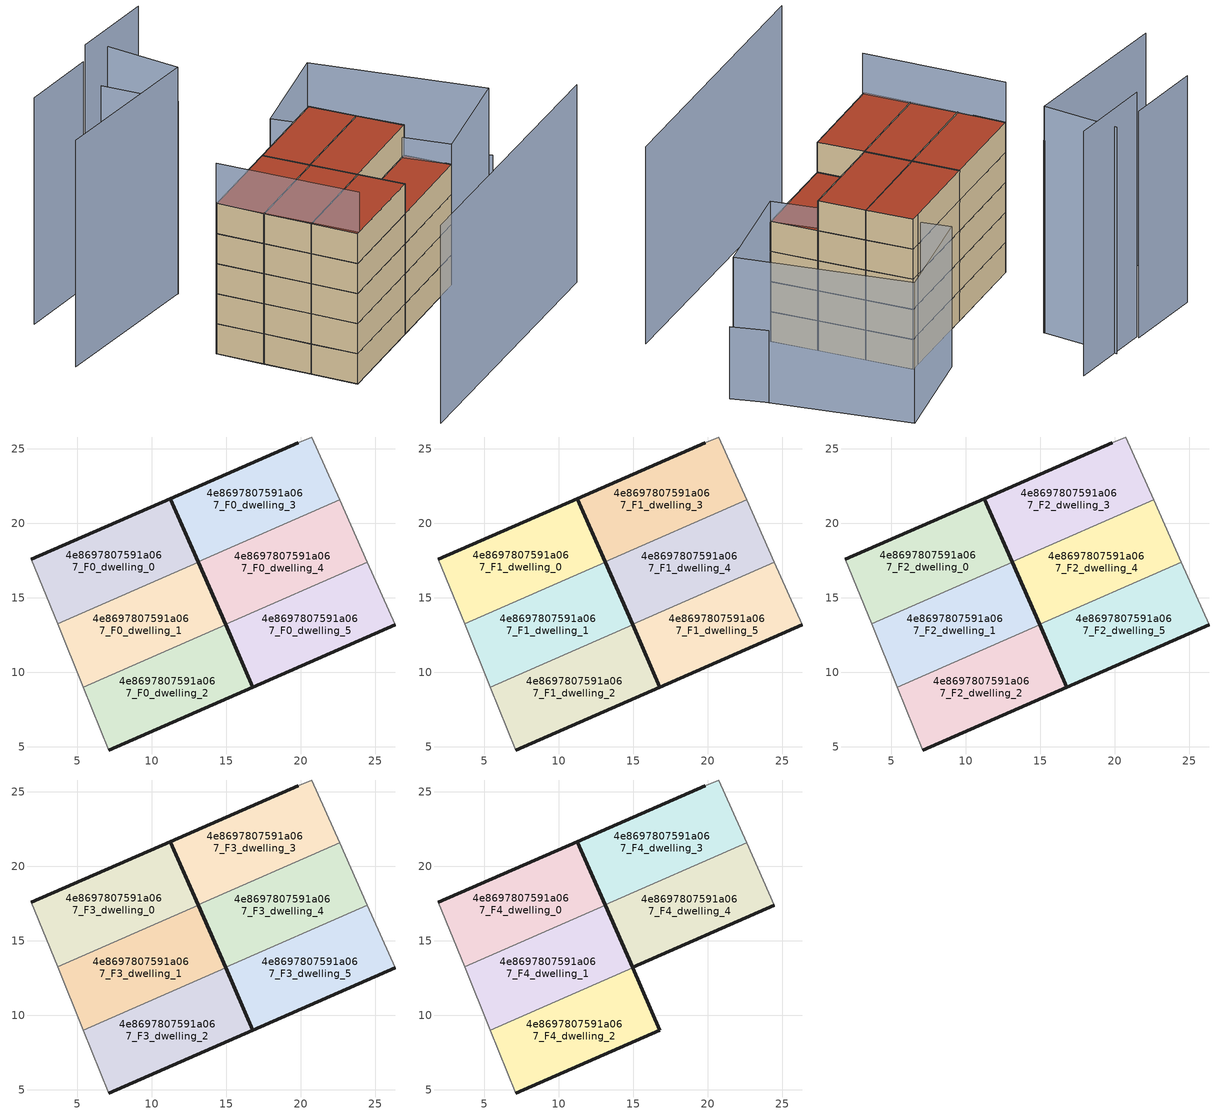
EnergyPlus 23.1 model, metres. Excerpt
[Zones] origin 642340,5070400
4e8697807591a067_F0_dwelling_0
 floor ground (EU_floor_Construction): 13.11,17.39 11.25,21.65 1.91,17.58 3.67,13.26 z0
 wall outside (EU_wall_Construction): 1.91,17.58 11.25,21.65 13.11,17.39 z0:3
 wall to 4e8697807591a067_F0_dwelling_1 (EU_wall_Construction): 13.11,17.39 3.67,13.26 z0:3
 wall adiabatic (EU_wall_Construction): 3.67,13.26 1.91,17.58 z0:3
4e8697807591a067_F0_dwelling_1
 floor ground (EU_floor_Construction): 14.96,13.17 13.11,17.39 3.67,13.26 5.4,8.99 z0
 wall outside (EU_wall_Construction): 13.11,17.39 14.96,13.17 z0:3
 wall to 4e8697807591a067_F0_dwelling_2 (EU_wall_Construction): 14.96,13.17 5.4,8.99 z0:3
 wall adiabatic (EU_wall_Construction): 5.4,8.99 3.67,13.26 z0:3
4e8697807591a067_F0_dwelling_2
 floor ground (EU_floor_Construction): 16.78,9 14.96,13.17 5.4,8.99 7.11,4.77 z0
 wall outside (EU_wall_Construction): 14.96,13.17 16.78,9 7.11,4.77 z0:3
 wall adiabatic (EU_wall_Construction): 7.11,4.77 5.4,8.99 z0:3
4e8697807591a067_F0_dwelling_3
 floor ground (EU_floor_Construction): 22.6,21.57 20.73,25.78 19.83,25.38 11.25,21.65 13.1,17.42 z0
 wall outside (EU_wall_Construction): 13.1,17.42 11.25,21.65 19.83,25.38 z0:3
 wall adiabatic (EU_wall_Construction): 19.83,25.38 20.73,25.78 22.6,21.57 z0:3
 wall to 4e8697807591a067_F0_dwelling_4 (EU_wall_Construction): 22.6,21.57 13.1,17.42 z0:3
4e8697807591a067_F0_dwelling_4
 floor ground (EU_floor_Construction): 24.46,17.37 22.6,21.57 13.1,17.42 14.94,13.2 z0
 wall outside (EU_wall_Construction): 14.94,13.2 13.1,17.42 z0:3
 wall adiabatic (EU_wall_Construction): 22.6,21.57 24.46,17.37 z0:3
 wall to 4e8697807591a067_F0_dwelling_5 (EU_wall_Construction): 24.46,17.37 14.94,13.2 z0:3
4e8697807591a067_F0_dwelling_5
 floor ground (EU_floor_Construction): 26.33,13.17 24.46,17.37 14.94,13.2 16.78,9 z0
 wall outside (EU_wall_Construction): 26.33,13.17 16.78,9 14.94,13.2 z0:3
 wall adiabatic (EU_wall_Construction): 24.46,17.37 26.33,13.17 z0:3
4e8697807591a067_F1_dwelling_0
 floor to 4e8697807591a067_F0_dwelling_0 (EU_floor_Construction): 13.11,17.39 11.25,21.65 1.91,17.58 3.67,13.26 z3
 wall outside (EU_wall_Construction): 1.91,17.58 11.25,21.65 13.11,17.39 z3:6
 wall to 4e8697807591a067_F1_dwelling_1 (EU_wall_Construction): 13.11,17.39 3.67,13.26 z3:6
 wall adiabatic (EU_wall_Construction): 3.67,13.26 1.91,17.58 z3:6
4e8697807591a067_F1_dwelling_1
 floor to 4e8697807591a067_F0_dwelling_1 (EU_floor_Construction): 14.96,13.17 13.11,17.39 3.67,13.26 5.4,8.99 z3
 wall outside (EU_wall_Construction): 13.11,17.39 14.96,13.17 z3:6
 wall to 4e8697807591a067_F1_dwelling_2 (EU_wall_Construction): 14.96,13.17 5.4,8.99 z3:6
 wall adiabatic (EU_wall_Construction): 5.4,8.99 3.67,13.26 z3:6
4e8697807591a067_F1_dwelling_2
 floor to 4e8697807591a067_F0_dwelling_2 (EU_floor_Construction): 16.78,9 14.96,13.17 5.4,8.99 7.11,4.77 z3
 wall outside (EU_wall_Construction): 14.96,13.17 16.78,9 7.11,4.77 z3:6
 wall adiabatic (EU_wall_Construction): 7.11,4.77 5.4,8.99 z3:6
4e8697807591a067_F1_dwelling_3
 floor to 4e8697807591a067_F0_dwelling_3 (EU_floor_Construction): 22.6,21.57 20.73,25.78 19.83,25.38 11.25,21.65 13.1,17.42 z3
 wall outside (EU_wall_Construction): 13.1,17.42 11.25,21.65 19.83,25.38 z3:6
 wall adiabatic (EU_wall_Construction): 19.83,25.38 20.73,25.78 22.6,21.57 z3:6
 wall to 4e8697807591a067_F1_dwelling_4 (EU_wall_Construction): 22.6,21.57 13.1,17.42 z3:6
4e8697807591a067_F1_dwelling_4
 floor to 4e8697807591a067_F0_dwelling_4 (EU_floor_Construction): 24.46,17.37 22.6,21.57 13.1,17.42 14.94,13.2 z3
 wall outside (EU_wall_Construction): 14.94,13.2 13.1,17.42 z3:6
 wall adiabatic (EU_wall_Construction): 22.6,21.57 24.46,17.37 z3:6
 wall to 4e8697807591a067_F1_dwelling_5 (EU_wall_Construction): 24.46,17.37 14.94,13.2 z3:6
4e8697807591a067_F1_dwelling_5
 floor to 4e8697807591a067_F0_dwelling_5 (EU_floor_Construction): 26.33,13.17 24.46,17.37 14.94,13.2 16.78,9 z3
 wall outside (EU_wall_Construction): 26.33,13.17 16.78,9 14.94,13.2 z3:6
 wall adiabatic (EU_wall_Construction): 24.46,17.37 26.33,13.17 z3:6
4e8697807591a067_F2_dwelling_0
 floor to 4e8697807591a067_F1_dwelling_0 (EU_floor_Construction): 13.11,17.39 11.25,21.65 1.91,17.58 3.67,13.26 z6
 wall outside (EU_wall_Construction): 1.91,17.58 11.25,21.65 13.11,17.39 z6:9
 wall to 4e8697807591a067_F2_dwelling_1 (EU_wall_Construction): 13.11,17.39 3.67,13.26 z6:9
 wall adiabatic (EU_wall_Construction): 3.67,13.26 1.91,17.58 z6:9
4e8697807591a067_F2_dwelling_1
 floor to 4e8697807591a067_F1_dwelling_1 (EU_floor_Construction): 14.96,13.17 13.11,17.39 3.67,13.26 5.4,8.99 z6
 wall outside (EU_wall_Construction): 13.11,17.39 14.96,13.17 z6:9
 wall to 4e8697807591a067_F2_dwelling_2 (EU_wall_Construction): 14.96,13.17 5.4,8.99 z6:9
 wall adiabatic (EU_wall_Construction): 5.4,8.99 3.67,13.26 z6:9
4e8697807591a067_F2_dwelling_2
 floor to 4e8697807591a067_F1_dwelling_2 (EU_floor_Construction): 16.78,9 14.96,13.17 5.4,8.99 7.11,4.77 z6
 wall outside (EU_wall_Construction): 14.96,13.17 16.78,9 7.11,4.77 z6:9
 wall adiabatic (EU_wall_Construction): 7.11,4.77 5.4,8.99 z6:9
4e8697807591a067_F2_dwelling_3
 floor to 4e8697807591a067_F1_dwelling_3 (EU_floor_Construction): 22.6,21.57 20.73,25.78 19.83,25.38 11.25,21.65 13.1,17.42 z6
 wall outside (EU_wall_Construction): 13.1,17.42 11.25,21.65 19.83,25.38 z6:9
 wall adiabatic (EU_wall_Construction): 19.83,25.38 20.73,25.78 22.6,21.57 z6:9
 wall to 4e8697807591a067_F2_dwelling_4 (EU_wall_Construction): 22.6,21.57 13.1,17.42 z6:9
4e8697807591a067_F2_dwelling_4
 floor to 4e8697807591a067_F1_dwelling_4 (EU_floor_Construction): 24.46,17.37 22.6,21.57 13.1,17.42 14.94,13.2 z6
 wall outside (EU_wall_Construction): 14.94,13.2 13.1,17.42 z6:9
 wall adiabatic (EU_wall_Construction): 22.6,21.57 24.46,17.37 z6:9
 wall to 4e8697807591a067_F2_dwelling_5 (EU_wall_Construction): 24.46,17.37 14.94,13.2 z6:9
4e8697807591a067_F2_dwelling_5
 floor to 4e8697807591a067_F1_dwelling_5 (EU_floor_Construction): 26.33,13.17 24.46,17.37 14.94,13.2 16.78,9 z6
 wall outside (EU_wall_Construction): 26.33,13.17 16.78,9 14.94,13.2 z6:9
 wall adiabatic (EU_wall_Construction): 24.46,17.37 26.33,13.17 z6:9
4e8697807591a067_F3_dwelling_0
 floor to 4e8697807591a067_F2_dwelling_0 (EU_floor_Construction): 13.11,17.39 11.25,21.65 1.91,17.58 3.67,13.26 z9
 wall outside (EU_wall_Construction): 1.91,17.58 11.25,21.65 13.11,17.39 z9:12
 wall to 4e8697807591a067_F3_dwelling_1 (EU_wall_Construction): 13.11,17.39 3.67,13.26 z9:12
 wall adiabatic (EU_wall_Construction): 3.67,13.26 1.91,17.58 z9:12
4e8697807591a067_F3_dwelling_1
 floor to 4e8697807591a067_F2_dwelling_1 (EU_floor_Construction): 14.96,13.17 13.11,17.39 3.67,13.26 5.4,8.99 z9
 wall outside (EU_wall_Construction): 13.11,17.39 14.96,13.17 z9:12
 wall to 4e8697807591a067_F3_dwelling_2 (EU_wall_Construction): 14.96,13.17 5.4,8.99 z9:12
 wall adiabatic (EU_wall_Construction): 5.4,8.99 3.67,13.26 z9:12
4e8697807591a067_F3_dwelling_2
 floor to 4e8697807591a067_F2_dwelling_2 (EU_floor_Construction): 16.78,9 14.96,13.17 5.4,8.99 7.11,4.77 z9
 wall outside (EU_wall_Construction): 14.96,13.17 16.78,9 7.11,4.77 z9:12
 wall adiabatic (EU_wall_Construction): 7.11,4.77 5.4,8.99 z9:12
4e8697807591a067_F3_dwelling_3
 floor to 4e8697807591a067_F2_dwelling_3 (EU_floor_Construction): 22.6,21.57 20.73,25.78 19.83,25.38 11.25,21.65 13.1,17.42 z9
 wall outside (EU_wall_Construction): 13.1,17.42 11.25,21.65 19.83,25.38 z9:12
 wall adiabatic (EU_wall_Construction): 19.83,25.38 20.73,25.78 22.6,21.57 z9:12
 wall to 4e8697807591a067_F3_dwelling_4 (EU_wall_Construction): 22.6,21.57 13.1,17.42 z9:12
4e8697807591a067_F3_dwelling_4
 floor to 4e8697807591a067_F2_dwelling_4 (EU_floor_Construction): 24.46,17.37 22.6,21.57 13.1,17.42 14.94,13.2 z9
 wall outside (EU_wall_Construction): 14.94,13.2 13.1,17.42 z9:12
 wall adiabatic (EU_wall_Construction): 22.6,21.57 24.46,17.37 z9:12
 wall to 4e8697807591a067_F3_dwelling_5 (EU_wall_Construction): 24.46,17.37 14.94,13.2 z9:12
4e8697807591a067_F3_dwelling_5
 floor to 4e8697807591a067_F2_dwelling_5 (EU_floor_Construction): 26.33,13.17 24.46,17.37 14.94,13.2 16.78,9 z9
 wall outside (EU_wall_Construction): 26.33,13.17 16.78,9 14.94,13.2 z9:12
 wall adiabatic (EU_wall_Construction): 24.46,17.37 26.33,13.17 z9:12
 roof outside (EU_roof_Construction): 24.46,17.37 26.33,13.17 16.78,9 14.94,13.2 z12
4e8697807591a067_F4_dwelling_0
 floor to 4e8697807591a067_F3_dwelling_0 (EU_floor_Construction): 13.11,17.39 11.25,21.65 1.91,17.58 3.67,13.26 z12
 wall outside (EU_wall_Construction): 1.91,17.58 11.25,21.65 13.11,17.39 z12:15
 wall to 4e8697807591a067_F4_dwelling_1 (EU_wall_Construction): 13.11,17.39 3.67,13.26 z12:15
 wall adiabatic (EU_wall_Construction): 3.67,13.26 1.91,17.58 z12:15
 roof outside (EU_roof_Construction): 11.25,21.65 13.11,17.39 3.67,13.26 1.91,17.58 z15
4e8697807591a067_F4_dwelling_1
 floor to 4e8697807591a067_F3_dwelling_1 (EU_floor_Construction): 14.96,13.17 13.11,17.39 3.67,13.26 5.4,8.99 z12
 wall outside (EU_wall_Construction): 13.11,17.39 14.96,13.17 z12:15
 wall to 4e8697807591a067_F4_dwelling_2 (EU_wall_Construction): 14.96,13.17 5.4,8.99 z12:15
 wall adiabatic (EU_wall_Construction): 5.4,8.99 3.67,13.26 z12:15
 roof outside (EU_roof_Construction): 13.11,17.39 14.96,13.17 5.4,8.99 3.67,13.26 z15
4e8697807591a067_F4_dwelling_2
 floor to 4e8697807591a067_F3_dwelling_2 (EU_floor_Construction): 16.78,9 14.96,13.17 5.4,8.99 7.11,4.77 z12
 wall outside (EU_wall_Construction): 14.96,13.17 16.78,9 7.11,4.77 z12:15
 wall adiabatic (EU_wall_Construction): 7.11,4.77 5.4,8.99 z12:15
 roof outside (EU_roof_Construction): 14.96,13.17 16.78,9 7.11,4.77 5.4,8.99 z15
4e8697807591a067_F4_dwelling_3
 floor to 4e8697807591a067_F3_dwelling_3 (EU_floor_Construction): 22.6,21.57 20.73,25.78 19.83,25.38 11.25,21.65 13.1,17.42 z12
 wall outside (EU_wall_Construction): 13.1,17.42 11.25,21.65 19.83,25.38 z12:15
 wall adiabatic (EU_wall_Construction): 19.83,25.38 20.73,25.78 22.6,21.57 z12:15
 wall to 4e8697807591a067_F4_dwelling_4 (EU_wall_Construction): 22.6,21.57 13.1,17.42 z12:15
 roof outside (EU_roof_Construction): 20.73,25.78 22.6,21.57 13.1,17.42 11.25,21.65 19.83,25.38 z15
4e8697807591a067_F4_dwelling_4
 floor to 4e8697807591a067_F3_dwelling_4 (EU_floor_Construction): 24.46,17.37 22.6,21.57 13.1,17.42 14.94,13.2 z12
 wall outside (EU_wall_Construction): 24.46,17.37 14.94,13.2 13.1,17.42 z12:15
 wall adiabatic (EU_wall_Construction): 22.6,21.57 24.46,17.37 z12:15
 roof outside (EU_roof_Construction): 22.6,21.57 24.46,17.37 14.94,13.2 13.1,17.42 z15
shading: 1.91,17.58 7.42,4.86 z0:19; 5.42,35.81 7.33,28.45 / 7.33,28.45 -8.89,24.23 / 1.92,34.9 -5.97,32.77 z0:22.6; 7.36,-5.76 34.73,5.97 z0:19.7; 36.14,18.88 26.33,13.17 / 26.33,13.17 17.87,27.72 / 17.87,27.72 27.68,33.43 / 27.68,33.43 36.14,18.88 z0:14; 36.51,18.82 30.93,26.78 z0:7.2; 7.36,28.4 4.39,35.21 z0:19.2; 10.45,36.9 1.91,34.62 z0:24.4
[Building]
EU S2 Campaign: North Axis=0; Terrain=City; Solar Distribution=FullExterior
[Site:Location]
Lyon-Bron: Latitude=45.75; Longitude=5; Time Zone=1; Elevation=198
[SizingPeriod:WeatherFileDays]
AnnualSizingPeriod: Begin Month=1; Begin Day of Month=1; End Month=12; End Day of Month=31; Day of Week for Start Day=Monday; Use Weather File Daylight Saving Period=No; Use Weather File Rain and Snow Indicators=No
[MATERIAL]
EU_InternalMass_Material: Roughness=MediumRough; Thickness=0.1; Conductivity=1; Density=1800; Specific Heat=900; Thermal Absorptance=0.9; Solar Absorptance=0.7; Visible Absorptance=0.7
[MATERIAL:NOMASS] Roughness=MediumRough; Thermal Absorptance=0.9; Solar Absorptance=0.7; Visible Absorptance=0.7
Name | Thermal Resistance
EU_wall_NoMass | 0.776494
EU_roof_NoMass | 0.486893
EU_floor_NoMass | 0.421597
[CONSTRUCTION]
EU_wall_Construction: EU_wall_NoMass
EU_roof_Construction: EU_roof_NoMass
EU_floor_Construction: EU_floor_NoMass
EU_InternalMass_Construction: EU_InternalMass_Material
[ZONE] Type=1; Multiplier=1; Ceiling Height=autocalculate; Floor Area=autocalculate; Part of Total Floor Area=Yes
Name | Volume
4e8697807591a067_F0_dwelling_0; 4e8697807591a067_F1_dwelling_0; 4e8697807591a067_F2_dwelling_0; 4e8697807591a067_F3_dwelling_0; 4e8697807591a067_F4_dwelling_0 | 143.239
4e8697807591a067_F0_dwelling_1; 4e8697807591a067_F1_dwelling_1; 4e8697807591a067_F2_dwelling_1; 4e8697807591a067_F3_dwelling_1; 4e8697807591a067_F4_dwelling_1 | 143.223
4e8697807591a067_F0_dwelling_2; 4e8697807591a067_F1_dwelling_2; 4e8697807591a067_F2_dwelling_2; 4e8697807591a067_F3_dwelling_2; 4e8697807591a067_F4_dwelling_2 | 143.243
4e8697807591a067_F0_dwelling_3; 4e8697807591a067_F1_dwelling_3; 4e8697807591a067_F2_dwelling_3; 4e8697807591a067_F3_dwelling_3; 4e8697807591a067_F4_dwelling_3 | 143.235
4e8697807591a067_F0_dwelling_4; 4e8697807591a067_F1_dwelling_4; 4e8697807591a067_F2_dwelling_4; 4e8697807591a067_F3_dwelling_4; 4e8697807591a067_F4_dwelling_4 | 143.205
4e8697807591a067_F0_dwelling_5; 4e8697807591a067_F1_dwelling_5; 4e8697807591a067_F2_dwelling_5; 4e8697807591a067_F3_dwelling_5 | 143.233
[INTERNALMASS] Construction=EU_InternalMass_Construction
Name | Zone or ZoneList | Surface Area
4e8697807591a067_F0_dwelling_0_EU_InternalMass | 4e8697807591a067_F0_dwelling_0 | 47.7466
4e8697807591a067_F0_dwelling_1_EU_InternalMass | 4e8697807591a067_F0_dwelling_1 | 47.7405
4e8697807591a067_F0_dwelling_2_EU_InternalMass | 4e8697807591a067_F0_dwelling_2 | 47.7478
4e8697807591a067_F0_dwelling_3_EU_InternalMass | 4e8697807591a067_F0_dwelling_3 | 47.7447
4e8697807591a067_F0_dwelling_4_EU_InternalMass | 4e8697807591a067_F0_dwelling_4 | 47.735
4e8697807591a067_F0_dwelling_5_EU_InternalMass | 4e8697807591a067_F0_dwelling_5 | 47.7444
4e8697807591a067_F1_dwelling_0_EU_InternalMass | 4e8697807591a067_F1_dwelling_0 | 47.7466
4e8697807591a067_F1_dwelling_1_EU_InternalMass | 4e8697807591a067_F1_dwelling_1 | 47.7405
4e8697807591a067_F1_dwelling_2_EU_InternalMass | 4e8697807591a067_F1_dwelling_2 | 47.7478
4e8697807591a067_F1_dwelling_3_EU_InternalMass | 4e8697807591a067_F1_dwelling_3 | 47.7447
4e8697807591a067_F1_dwelling_4_EU_InternalMass | 4e8697807591a067_F1_dwelling_4 | 47.735
4e8697807591a067_F1_dwelling_5_EU_InternalMass | 4e8697807591a067_F1_dwelling_5 | 47.7444
4e8697807591a067_F2_dwelling_0_EU_InternalMass | 4e8697807591a067_F2_dwelling_0 | 47.7466
4e8697807591a067_F2_dwelling_1_EU_InternalMass | 4e8697807591a067_F2_dwelling_1 | 47.7405
4e8697807591a067_F2_dwelling_2_EU_InternalMass | 4e8697807591a067_F2_dwelling_2 | 47.7478
4e8697807591a067_F2_dwelling_3_EU_InternalMass | 4e8697807591a067_F2_dwelling_3 | 47.7447
4e8697807591a067_F2_dwelling_4_EU_InternalMass | 4e8697807591a067_F2_dwelling_4 | 47.735
4e8697807591a067_F2_dwelling_5_EU_InternalMass | 4e8697807591a067_F2_dwelling_5 | 47.7444
4e8697807591a067_F3_dwelling_0_EU_InternalMass | 4e8697807591a067_F3_dwelling_0 | 47.7466
4e8697807591a067_F3_dwelling_1_EU_InternalMass | 4e8697807591a067_F3_dwelling_1 | 47.7405
4e8697807591a067_F3_dwelling_2_EU_InternalMass | 4e8697807591a067_F3_dwelling_2 | 47.7478
4e8697807591a067_F3_dwelling_3_EU_InternalMass | 4e8697807591a067_F3_dwelling_3 | 47.7447
4e8697807591a067_F3_dwelling_4_EU_InternalMass | 4e8697807591a067_F3_dwelling_4 | 47.735
4e8697807591a067_F3_dwelling_5_EU_InternalMass | 4e8697807591a067_F3_dwelling_5 | 47.7444
4e8697807591a067_F4_dwelling_0_EU_InternalMass | 4e8697807591a067_F4_dwelling_0 | 47.7442
4e8697807591a067_F4_dwelling_1_EU_InternalMass | 4e8697807591a067_F4_dwelling_1 | 47.7426
4e8697807591a067_F4_dwelling_2_EU_InternalMass | 4e8697807591a067_F4_dwelling_2 | 95.4822
4e8697807591a067_F4_dwelling_3_EU_InternalMass | 4e8697807591a067_F4_dwelling_3 | 47.7449
4e8697807591a067_F4_dwelling_4_EU_InternalMass | 4e8697807591a067_F4_dwelling_4 | 47.7431
[OTHEREQUIPMENT] Fuel Type=Electricity; Design Level Calculation Method=Watts/Area; Power per Zone Floor Area=1; Fraction Latent=0; Fraction Radiant=0; Fraction Lost=0; Carbon Dioxide Generation Rate=0; EndUse Subcategory=EU_Step8_InternalGains
Name | Zone or ZoneList or Space or SpaceList | Schedule
EU_Step8_InternalGain_4e8697807591a067_F0_dwelling_0_f000 | 4e8697807591a067_F0_dwelling_0 | EU_Step8_GainSchedule_4e8697807591a067_F0_dwelling_0_f000
EU_Step8_InternalGain_4e8697807591a067_F0_dwelling_1_f000 | 4e8697807591a067_F0_dwelling_1 | EU_Step8_GainSchedule_4e8697807591a067_F0_dwelling_1_f000
EU_Step8_InternalGain_4e8697807591a067_F0_dwelling_2_f000 | 4e8697807591a067_F0_dwelling_2 | EU_Step8_GainSchedule_4e8697807591a067_F0_dwelling_2_f000
EU_Step8_InternalGain_4e8697807591a067_F0_dwelling_3_f000 | 4e8697807591a067_F0_dwelling_3 | EU_Step8_GainSchedule_4e8697807591a067_F0_dwelling_3_f000
EU_Step8_InternalGain_4e8697807591a067_F0_dwelling_4_f000 | 4e8697807591a067_F0_dwelling_4 | EU_Step8_GainSchedule_4e8697807591a067_F0_dwelling_4_f000
EU_Step8_InternalGain_4e8697807591a067_F0_dwelling_5_f000 | 4e8697807591a067_F0_dwelling_5 | EU_Step8_GainSchedule_4e8697807591a067_F0_dwelling_5_f000
EU_Step8_InternalGain_4e8697807591a067_F1_dwelling_0_f000 | 4e8697807591a067_F1_dwelling_0 | EU_Step8_GainSchedule_4e8697807591a067_F1_dwelling_0_f000
EU_Step8_InternalGain_4e8697807591a067_F1_dwelling_1_f000 | 4e8697807591a067_F1_dwelling_1 | EU_Step8_GainSchedule_4e8697807591a067_F1_dwelling_1_f000
EU_Step8_InternalGain_4e8697807591a067_F1_dwelling_2_f000 | 4e8697807591a067_F1_dwelling_2 | EU_Step8_GainSchedule_4e8697807591a067_F1_dwelling_2_f000
EU_Step8_InternalGain_4e8697807591a067_F1_dwelling_3_f000 | 4e8697807591a067_F1_dwelling_3 | EU_Step8_GainSchedule_4e8697807591a067_F1_dwelling_3_f000
EU_Step8_InternalGain_4e8697807591a067_F1_dwelling_4_f000 | 4e8697807591a067_F1_dwelling_4 | EU_Step8_GainSchedule_4e8697807591a067_F1_dwelling_4_f000
EU_Step8_InternalGain_4e8697807591a067_F1_dwelling_5_f000 | 4e8697807591a067_F1_dwelling_5 | EU_Step8_GainSchedule_4e8697807591a067_F1_dwelling_5_f000
EU_Step8_InternalGain_4e8697807591a067_F2_dwelling_0_f000 | 4e8697807591a067_F2_dwelling_0 | EU_Step8_GainSchedule_4e8697807591a067_F2_dwelling_0_f000
EU_Step8_InternalGain_4e8697807591a067_F2_dwelling_1_f000 | 4e8697807591a067_F2_dwelling_1 | EU_Step8_GainSchedule_4e8697807591a067_F2_dwelling_1_f000
EU_Step8_InternalGain_4e8697807591a067_F2_dwelling_2_f000 | 4e8697807591a067_F2_dwelling_2 | EU_Step8_GainSchedule_4e8697807591a067_F2_dwelling_2_f000
EU_Step8_InternalGain_4e8697807591a067_F2_dwelling_3_f000 | 4e8697807591a067_F2_dwelling_3 | EU_Step8_GainSchedule_4e8697807591a067_F2_dwelling_3_f000
EU_Step8_InternalGain_4e8697807591a067_F2_dwelling_4_f000 | 4e8697807591a067_F2_dwelling_4 | EU_Step8_GainSchedule_4e8697807591a067_F2_dwelling_4_f000
EU_Step8_InternalGain_4e8697807591a067_F2_dwelling_5_f000 | 4e8697807591a067_F2_dwelling_5 | EU_Step8_GainSchedule_4e8697807591a067_F2_dwelling_5_f000
EU_Step8_InternalGain_4e8697807591a067_F3_dwelling_0_f000 | 4e8697807591a067_F3_dwelling_0 | EU_Step8_GainSchedule_4e8697807591a067_F3_dwelling_0_f000
EU_Step8_InternalGain_4e8697807591a067_F3_dwelling_1_f000 | 4e8697807591a067_F3_dwelling_1 | EU_Step8_GainSchedule_4e8697807591a067_F3_dwelling_1_f000
EU_Step8_InternalGain_4e8697807591a067_F3_dwelling_2_f000 | 4e8697807591a067_F3_dwelling_2 | EU_Step8_GainSchedule_4e8697807591a067_F3_dwelling_2_f000
EU_Step8_InternalGain_4e8697807591a067_F3_dwelling_3_f000 | 4e8697807591a067_F3_dwelling_3 | EU_Step8_GainSchedule_4e8697807591a067_F3_dwelling_3_f000
EU_Step8_InternalGain_4e8697807591a067_F3_dwelling_4_f000 | 4e8697807591a067_F3_dwelling_4 | EU_Step8_GainSchedule_4e8697807591a067_F3_dwelling_4_f000
EU_Step8_InternalGain_4e8697807591a067_F3_dwelling_5_f000 | 4e8697807591a067_F3_dwelling_5 | EU_Step8_GainSchedule_4e8697807591a067_F3_dwelling_5_f000
EU_Step8_InternalGain_4e8697807591a067_F4_dwelling_0_f000 | 4e8697807591a067_F4_dwelling_0 | EU_Step8_GainSchedule_4e8697807591a067_F4_dwelling_0_f000
EU_Step8_InternalGain_4e8697807591a067_F4_dwelling_1_f000 | 4e8697807591a067_F4_dwelling_1 | EU_Step8_GainSchedule_4e8697807591a067_F4_dwelling_1_f000
EU_Step8_InternalGain_4e8697807591a067_F4_dwelling_2_f000 | 4e8697807591a067_F4_dwelling_2 | EU_Step8_GainSchedule_4e8697807591a067_F4_dwelling_2_f000
EU_Step8_InternalGain_4e8697807591a067_F4_dwelling_3_f000 | 4e8697807591a067_F4_dwelling_3 | EU_Step8_GainSchedule_4e8697807591a067_F4_dwelling_3_f000
EU_Step8_InternalGain_4e8697807591a067_F4_dwelling_4_f000 | 4e8697807591a067_F4_dwelling_4 | EU_Step8_GainSchedule_4e8697807591a067_F4_dwelling_4_f000
[ZONEVENTILATION:DESIGNFLOWRATE] Schedule=EU_AlwaysOn; Design Flow Rate Calculation Method=AirChanges/Hour; Air Changes per Hour=0.693814; Ventilation Type=Natural; Fan Pressure Rise=0; Fan Total Efficiency=1; Constant Term Coefficient=1; Temperature Term Coefficient=0; Velocity Term Coefficient=0; Velocity Squared Term Coefficient=0; Minimum Indoor Temperature=-100; Maximum Indoor Temperature=100; Delta Temperature=-100; Minimum Outdoor Temperature=-100; Maximum Outdoor Temperature=100; Maximum Wind Speed=40
Name | Zone or ZoneList or Space or SpaceList
EU_ConstantAir_4e8697807591a067_F0_dwelling_0 | 4e8697807591a067_F0_dwelling_0
EU_ConstantAir_4e8697807591a067_F0_dwelling_1 | 4e8697807591a067_F0_dwelling_1
EU_ConstantAir_4e8697807591a067_F0_dwelling_2 | 4e8697807591a067_F0_dwelling_2
EU_ConstantAir_4e8697807591a067_F0_dwelling_3 | 4e8697807591a067_F0_dwelling_3
EU_ConstantAir_4e8697807591a067_F0_dwelling_4 | 4e8697807591a067_F0_dwelling_4
EU_ConstantAir_4e8697807591a067_F0_dwelling_5 | 4e8697807591a067_F0_dwelling_5
EU_ConstantAir_4e8697807591a067_F1_dwelling_0 | 4e8697807591a067_F1_dwelling_0
EU_ConstantAir_4e8697807591a067_F1_dwelling_1 | 4e8697807591a067_F1_dwelling_1
EU_ConstantAir_4e8697807591a067_F1_dwelling_2 | 4e8697807591a067_F1_dwelling_2
EU_ConstantAir_4e8697807591a067_F1_dwelling_3 | 4e8697807591a067_F1_dwelling_3
EU_ConstantAir_4e8697807591a067_F1_dwelling_4 | 4e8697807591a067_F1_dwelling_4
EU_ConstantAir_4e8697807591a067_F1_dwelling_5 | 4e8697807591a067_F1_dwelling_5
EU_ConstantAir_4e8697807591a067_F2_dwelling_0 | 4e8697807591a067_F2_dwelling_0
EU_ConstantAir_4e8697807591a067_F2_dwelling_1 | 4e8697807591a067_F2_dwelling_1
EU_ConstantAir_4e8697807591a067_F2_dwelling_2 | 4e8697807591a067_F2_dwelling_2
EU_ConstantAir_4e8697807591a067_F2_dwelling_3 | 4e8697807591a067_F2_dwelling_3
EU_ConstantAir_4e8697807591a067_F2_dwelling_4 | 4e8697807591a067_F2_dwelling_4
EU_ConstantAir_4e8697807591a067_F2_dwelling_5 | 4e8697807591a067_F2_dwelling_5
EU_ConstantAir_4e8697807591a067_F3_dwelling_0 | 4e8697807591a067_F3_dwelling_0
EU_ConstantAir_4e8697807591a067_F3_dwelling_1 | 4e8697807591a067_F3_dwelling_1
EU_ConstantAir_4e8697807591a067_F3_dwelling_2 | 4e8697807591a067_F3_dwelling_2
EU_ConstantAir_4e8697807591a067_F3_dwelling_3 | 4e8697807591a067_F3_dwelling_3
EU_ConstantAir_4e8697807591a067_F3_dwelling_4 | 4e8697807591a067_F3_dwelling_4
EU_ConstantAir_4e8697807591a067_F3_dwelling_5 | 4e8697807591a067_F3_dwelling_5
EU_ConstantAir_4e8697807591a067_F4_dwelling_0 | 4e8697807591a067_F4_dwelling_0
EU_ConstantAir_4e8697807591a067_F4_dwelling_1 | 4e8697807591a067_F4_dwelling_1
EU_ConstantAir_4e8697807591a067_F4_dwelling_2 | 4e8697807591a067_F4_dwelling_2
EU_ConstantAir_4e8697807591a067_F4_dwelling_3 | 4e8697807591a067_F4_dwelling_3
EU_ConstantAir_4e8697807591a067_F4_dwelling_4 | 4e8697807591a067_F4_dwelling_4
[HVACTEMPLATE:THERMOSTAT] Constant Heating Setpoint=20; Constant Cooling Setpoint=50
EU_HeatOnly_4e8697807591a067_F0_dwelling_0; EU_HeatOnly_4e8697807591a067_F0_dwelling_1; EU_HeatOnly_4e8697807591a067_F0_dwelling_2; EU_HeatOnly_4e8697807591a067_F0_dwelling_3; EU_HeatOnly_4e8697807591a067_F0_dwelling_4; EU_HeatOnly_4e8697807591a067_F0_dwelling_5; EU_HeatOnly_4e8697807591a067_F1_dwelling_0; EU_HeatOnly_4e8697807591a067_F1_dwelling_1; EU_HeatOnly_4e8697807591a067_F1_dwelling_2; EU_HeatOnly_4e8697807591a067_F1_dwelling_3; EU_HeatOnly_4e8697807591a067_F1_dwelling_4; EU_HeatOnly_4e8697807591a067_F1_dwelling_5; EU_HeatOnly_4e8697807591a067_F2_dwelling_0; EU_HeatOnly_4e8697807591a067_F2_dwelling_1; EU_HeatOnly_4e8697807591a067_F2_dwelling_2; EU_HeatOnly_4e8697807591a067_F2_dwelling_3; EU_HeatOnly_4e8697807591a067_F2_dwelling_4; EU_HeatOnly_4e8697807591a067_F2_dwelling_5; EU_HeatOnly_4e8697807591a067_F3_dwelling_0; EU_HeatOnly_4e8697807591a067_F3_dwelling_1; EU_HeatOnly_4e8697807591a067_F3_dwelling_2; EU_HeatOnly_4e8697807591a067_F3_dwelling_3; EU_HeatOnly_4e8697807591a067_F3_dwelling_4; EU_HeatOnly_4e8697807591a067_F3_dwelling_5; EU_HeatOnly_4e8697807591a067_F4_dwelling_0; EU_HeatOnly_4e8697807591a067_F4_dwelling_1; EU_HeatOnly_4e8697807591a067_F4_dwelling_2; EU_HeatOnly_4e8697807591a067_F4_dwelling_3; EU_HeatOnly_4e8697807591a067_F4_dwelling_4
[HVACTEMPLATE:ZONE:IDEALLOADSAIRSYSTEM] System Availability Schedule=EU_AlwaysOn; Maximum Heating Supply Air Temperature=50; Minimum Cooling Supply Air Temperature=13; Maximum Heating Supply Air Humidity Ratio=0.0156; Minimum Cooling Supply Air Humidity Ratio=0.0077; Heating Limit=NoLimit; Cooling Limit=NoLimit; Heating Availability Schedule=EU_AlwaysOn; Cooling Availability Schedule=EU_CoolingOff; Dehumidification Control Type=ConstantSensibleHeatRatio; Cooling Sensible Heat Ratio=0.7; Dehumidification Setpoint=60; Humidification Control Type=None; Humidification Setpoint=30; Outdoor Air Method=None; Outdoor Air Flow Rate per Person=0.00944; Outdoor Air Flow Rate per Zone Floor Area=0; Outdoor Air Flow Rate per Zone=0; Demand Controlled Ventilation Type=None; Outdoor Air Economizer Type=NoEconomizer; Heat Recovery Type=None; Sensible Heat Recovery Effectiveness=0.7; Latent Heat Recovery Effectiveness=0.65
Name | Template Thermostat
4e8697807591a067_F0_dwelling_0 | EU_HeatOnly_4e8697807591a067_F0_dwelling_0
4e8697807591a067_F0_dwelling_1 | EU_HeatOnly_4e8697807591a067_F0_dwelling_1
4e8697807591a067_F0_dwelling_2 | EU_HeatOnly_4e8697807591a067_F0_dwelling_2
4e8697807591a067_F0_dwelling_3 | EU_HeatOnly_4e8697807591a067_F0_dwelling_3
4e8697807591a067_F0_dwelling_4 | EU_HeatOnly_4e8697807591a067_F0_dwelling_4
4e8697807591a067_F0_dwelling_5 | EU_HeatOnly_4e8697807591a067_F0_dwelling_5
4e8697807591a067_F1_dwelling_0 | EU_HeatOnly_4e8697807591a067_F1_dwelling_0
4e8697807591a067_F1_dwelling_1 | EU_HeatOnly_4e8697807591a067_F1_dwelling_1
4e8697807591a067_F1_dwelling_2 | EU_HeatOnly_4e8697807591a067_F1_dwelling_2
4e8697807591a067_F1_dwelling_3 | EU_HeatOnly_4e8697807591a067_F1_dwelling_3
4e8697807591a067_F1_dwelling_4 | EU_HeatOnly_4e8697807591a067_F1_dwelling_4
4e8697807591a067_F1_dwelling_5 | EU_HeatOnly_4e8697807591a067_F1_dwelling_5
4e8697807591a067_F2_dwelling_0 | EU_HeatOnly_4e8697807591a067_F2_dwelling_0
4e8697807591a067_F2_dwelling_1 | EU_HeatOnly_4e8697807591a067_F2_dwelling_1
4e8697807591a067_F2_dwelling_2 | EU_HeatOnly_4e8697807591a067_F2_dwelling_2
4e8697807591a067_F2_dwelling_3 | EU_HeatOnly_4e8697807591a067_F2_dwelling_3
4e8697807591a067_F2_dwelling_4 | EU_HeatOnly_4e8697807591a067_F2_dwelling_4
4e8697807591a067_F2_dwelling_5 | EU_HeatOnly_4e8697807591a067_F2_dwelling_5
4e8697807591a067_F3_dwelling_0 | EU_HeatOnly_4e8697807591a067_F3_dwelling_0
4e8697807591a067_F3_dwelling_1 | EU_HeatOnly_4e8697807591a067_F3_dwelling_1
4e8697807591a067_F3_dwelling_2 | EU_HeatOnly_4e8697807591a067_F3_dwelling_2
4e8697807591a067_F3_dwelling_3 | EU_HeatOnly_4e8697807591a067_F3_dwelling_3
4e8697807591a067_F3_dwelling_4 | EU_HeatOnly_4e8697807591a067_F3_dwelling_4
4e8697807591a067_F3_dwelling_5 | EU_HeatOnly_4e8697807591a067_F3_dwelling_5
4e8697807591a067_F4_dwelling_0 | EU_HeatOnly_4e8697807591a067_F4_dwelling_0
4e8697807591a067_F4_dwelling_1 | EU_HeatOnly_4e8697807591a067_F4_dwelling_1
4e8697807591a067_F4_dwelling_2 | EU_HeatOnly_4e8697807591a067_F4_dwelling_2
4e8697807591a067_F4_dwelling_3 | EU_HeatOnly_4e8697807591a067_F4_dwelling_3
4e8697807591a067_F4_dwelling_4 | EU_HeatOnly_4e8697807591a067_F4_dwelling_4
[SIZING:ZONE] Zone Cooling Design Supply Air Temperature Input Method=SupplyAirTemperature; Zone Cooling Design Supply Air Temperature=13; Zone Heating Design Supply Air Temperature Input Method=SupplyAirTemperature; Zone Heating Design Supply Air Temperature=50; Zone Cooling Design Supply Air Humidity Ratio=0.008; Zone Heating Design Supply Air Humidity Ratio=0.008; Cooling Design Air Flow Method=DesignDay; Cooling Design Air Flow Rate=0; Cooling Minimum Air Flow per Zone Floor Area=0.000762; Cooling Minimum Air Flow=0; Cooling Minimum Air Flow Fraction=0.2; Heating Design Air Flow Method=DesignDay; Heating Design Air Flow Rate=0; Heating Maximum Air Flow per Zone Floor Area=0.002032; Heating Maximum Air Flow=0.141576; Heating Maximum Air Flow Fraction=0.3; Account for Dedicated Outdoor Air System=No; Dedicated Outdoor Air System Control Strategy=NeutralSupplyAir; Dedicated Outdoor Air Low Setpoint Temperature for Design=autosize; Dedicated Outdoor Air High Setpoint Temperature for Design=autosize; Zone Load Sizing Method=Sensible Load Only No Latent Load; Zone Latent Cooling Design Supply Air Humidity Ratio Input Method=HumidityRatioDifference; Zone Cooling Design Supply Air Humidity Ratio Difference=0.005; Zone Latent Heating Design Supply Air Humidity Ratio Input Method=HumidityRatioDifference; Zone Humidification Design Supply Air Humidity Ratio Difference=0.005
4e8697807591a067_F0_dwelling_0; 4e8697807591a067_F0_dwelling_1; 4e8697807591a067_F0_dwelling_2; 4e8697807591a067_F0_dwelling_3; 4e8697807591a067_F0_dwelling_4; 4e8697807591a067_F0_dwelling_5; 4e8697807591a067_F1_dwelling_0; 4e8697807591a067_F1_dwelling_1; 4e8697807591a067_F1_dwelling_2; 4e8697807591a067_F1_dwelling_3; 4e8697807591a067_F1_dwelling_4; 4e8697807591a067_F1_dwelling_5; 4e8697807591a067_F2_dwelling_0; 4e8697807591a067_F2_dwelling_1; 4e8697807591a067_F2_dwelling_2; 4e8697807591a067_F2_dwelling_3; 4e8697807591a067_F2_dwelling_4; 4e8697807591a067_F2_dwelling_5; 4e8697807591a067_F3_dwelling_0; 4e8697807591a067_F3_dwelling_1; 4e8697807591a067_F3_dwelling_2; 4e8697807591a067_F3_dwelling_3; 4e8697807591a067_F3_dwelling_4; 4e8697807591a067_F3_dwelling_5; 4e8697807591a067_F4_dwelling_0; 4e8697807591a067_F4_dwelling_1; 4e8697807591a067_F4_dwelling_2; 4e8697807591a067_F4_dwelling_3; 4e8697807591a067_F4_dwelling_4
[SCHEDULE:CONSTANT]
Name | Hourly Value
EU_AlwaysOn | 1
EU_CoolingOff | 0
[SCHEDULE:FILE] Column Number=1; Rows to Skip at Top=0; Number of Hours of Data=8760; Column Separator=Comma; Interpolate to Timestep=No; Minutes per Item=60; Adjust Schedule for Daylight Savings=Yes
Name | File
EU_Step8_GainSchedule_4e8697807591a067_F0_dwelling_0_f000 | ../../schedules/4e8697807591a067/4e8697807591a067_F0_dwelling_0_f000_gain.csv
EU_Step8_GainSchedule_4e8697807591a067_F0_dwelling_1_f000 | ../../schedules/4e8697807591a067/4e8697807591a067_F0_dwelling_1_f000_gain.csv
EU_Step8_GainSchedule_4e8697807591a067_F0_dwelling_2_f000 | ../../schedules/4e8697807591a067/4e8697807591a067_F0_dwelling_2_f000_gain.csv
EU_Step8_GainSchedule_4e8697807591a067_F0_dwelling_3_f000 | ../../schedules/4e8697807591a067/4e8697807591a067_F0_dwelling_3_f000_gain.csv
EU_Step8_GainSchedule_4e8697807591a067_F0_dwelling_4_f000 | ../../schedules/4e8697807591a067/4e8697807591a067_F0_dwelling_4_f000_gain.csv
EU_Step8_GainSchedule_4e8697807591a067_F0_dwelling_5_f000 | ../../schedules/4e8697807591a067/4e8697807591a067_F0_dwelling_5_f000_gain.csv
EU_Step8_GainSchedule_4e8697807591a067_F1_dwelling_0_f000 | ../../schedules/4e8697807591a067/4e8697807591a067_F1_dwelling_0_f000_gain.csv
EU_Step8_GainSchedule_4e8697807591a067_F1_dwelling_1_f000 | ../../schedules/4e8697807591a067/4e8697807591a067_F1_dwelling_1_f000_gain.csv
EU_Step8_GainSchedule_4e8697807591a067_F1_dwelling_2_f000 | ../../schedules/4e8697807591a067/4e8697807591a067_F1_dwelling_2_f000_gain.csv
EU_Step8_GainSchedule_4e8697807591a067_F1_dwelling_3_f000 | ../../schedules/4e8697807591a067/4e8697807591a067_F1_dwelling_3_f000_gain.csv
EU_Step8_GainSchedule_4e8697807591a067_F1_dwelling_4_f000 | ../../schedules/4e8697807591a067/4e8697807591a067_F1_dwelling_4_f000_gain.csv
EU_Step8_GainSchedule_4e8697807591a067_F1_dwelling_5_f000 | ../../schedules/4e8697807591a067/4e8697807591a067_F1_dwelling_5_f000_gain.csv
EU_Step8_GainSchedule_4e8697807591a067_F2_dwelling_0_f000 | ../../schedules/4e8697807591a067/4e8697807591a067_F2_dwelling_0_f000_gain.csv
EU_Step8_GainSchedule_4e8697807591a067_F2_dwelling_1_f000 | ../../schedules/4e8697807591a067/4e8697807591a067_F2_dwelling_1_f000_gain.csv
EU_Step8_GainSchedule_4e8697807591a067_F2_dwelling_2_f000 | ../../schedules/4e8697807591a067/4e8697807591a067_F2_dwelling_2_f000_gain.csv
EU_Step8_GainSchedule_4e8697807591a067_F2_dwelling_3_f000 | ../../schedules/4e8697807591a067/4e8697807591a067_F2_dwelling_3_f000_gain.csv
EU_Step8_GainSchedule_4e8697807591a067_F2_dwelling_4_f000 | ../../schedules/4e8697807591a067/4e8697807591a067_F2_dwelling_4_f000_gain.csv
EU_Step8_GainSchedule_4e8697807591a067_F2_dwelling_5_f000 | ../../schedules/4e8697807591a067/4e8697807591a067_F2_dwelling_5_f000_gain.csv
EU_Step8_GainSchedule_4e8697807591a067_F3_dwelling_0_f000 | ../../schedules/4e8697807591a067/4e8697807591a067_F3_dwelling_0_f000_gain.csv
EU_Step8_GainSchedule_4e8697807591a067_F3_dwelling_1_f000 | ../../schedules/4e8697807591a067/4e8697807591a067_F3_dwelling_1_f000_gain.csv
EU_Step8_GainSchedule_4e8697807591a067_F3_dwelling_2_f000 | ../../schedules/4e8697807591a067/4e8697807591a067_F3_dwelling_2_f000_gain.csv
EU_Step8_GainSchedule_4e8697807591a067_F3_dwelling_3_f000 | ../../schedules/4e8697807591a067/4e8697807591a067_F3_dwelling_3_f000_gain.csv
EU_Step8_GainSchedule_4e8697807591a067_F3_dwelling_4_f000 | ../../schedules/4e8697807591a067/4e8697807591a067_F3_dwelling_4_f000_gain.csv
EU_Step8_GainSchedule_4e8697807591a067_F3_dwelling_5_f000 | ../../schedules/4e8697807591a067/4e8697807591a067_F3_dwelling_5_f000_gain.csv
EU_Step8_GainSchedule_4e8697807591a067_F4_dwelling_0_f000 | ../../schedules/4e8697807591a067/4e8697807591a067_F4_dwelling_0_f000_gain.csv
EU_Step8_GainSchedule_4e8697807591a067_F4_dwelling_1_f000 | ../../schedules/4e8697807591a067/4e8697807591a067_F4_dwelling_1_f000_gain.csv
EU_Step8_GainSchedule_4e8697807591a067_F4_dwelling_2_f000 | ../../schedules/4e8697807591a067/4e8697807591a067_F4_dwelling_2_f000_gain.csv
EU_Step8_GainSchedule_4e8697807591a067_F4_dwelling_3_f000 | ../../schedules/4e8697807591a067/4e8697807591a067_F4_dwelling_3_f000_gain.csv
EU_Step8_GainSchedule_4e8697807591a067_F4_dwelling_4_f000 | ../../schedules/4e8697807591a067/4e8697807591a067_F4_dwelling_4_f000_gain.csv
